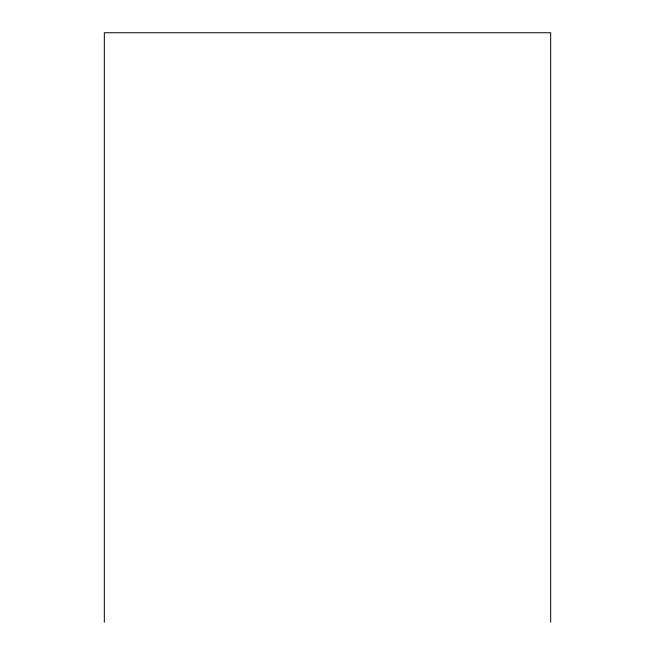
<?xml version="1.0" encoding="UTF-8"?>
<svg xmlns="http://www.w3.org/2000/svg" width="655" height="655" viewBox="0 0 655 655"><rect width="100%" height="100%" fill="white"/><g stroke="black" fill="none" stroke-linecap="round" stroke-linejoin="round"><path stroke-width="0.98" d="M550.675 622.25L550.675 32.75L104.325 32.75L104.325 622.25"/></g></svg>
